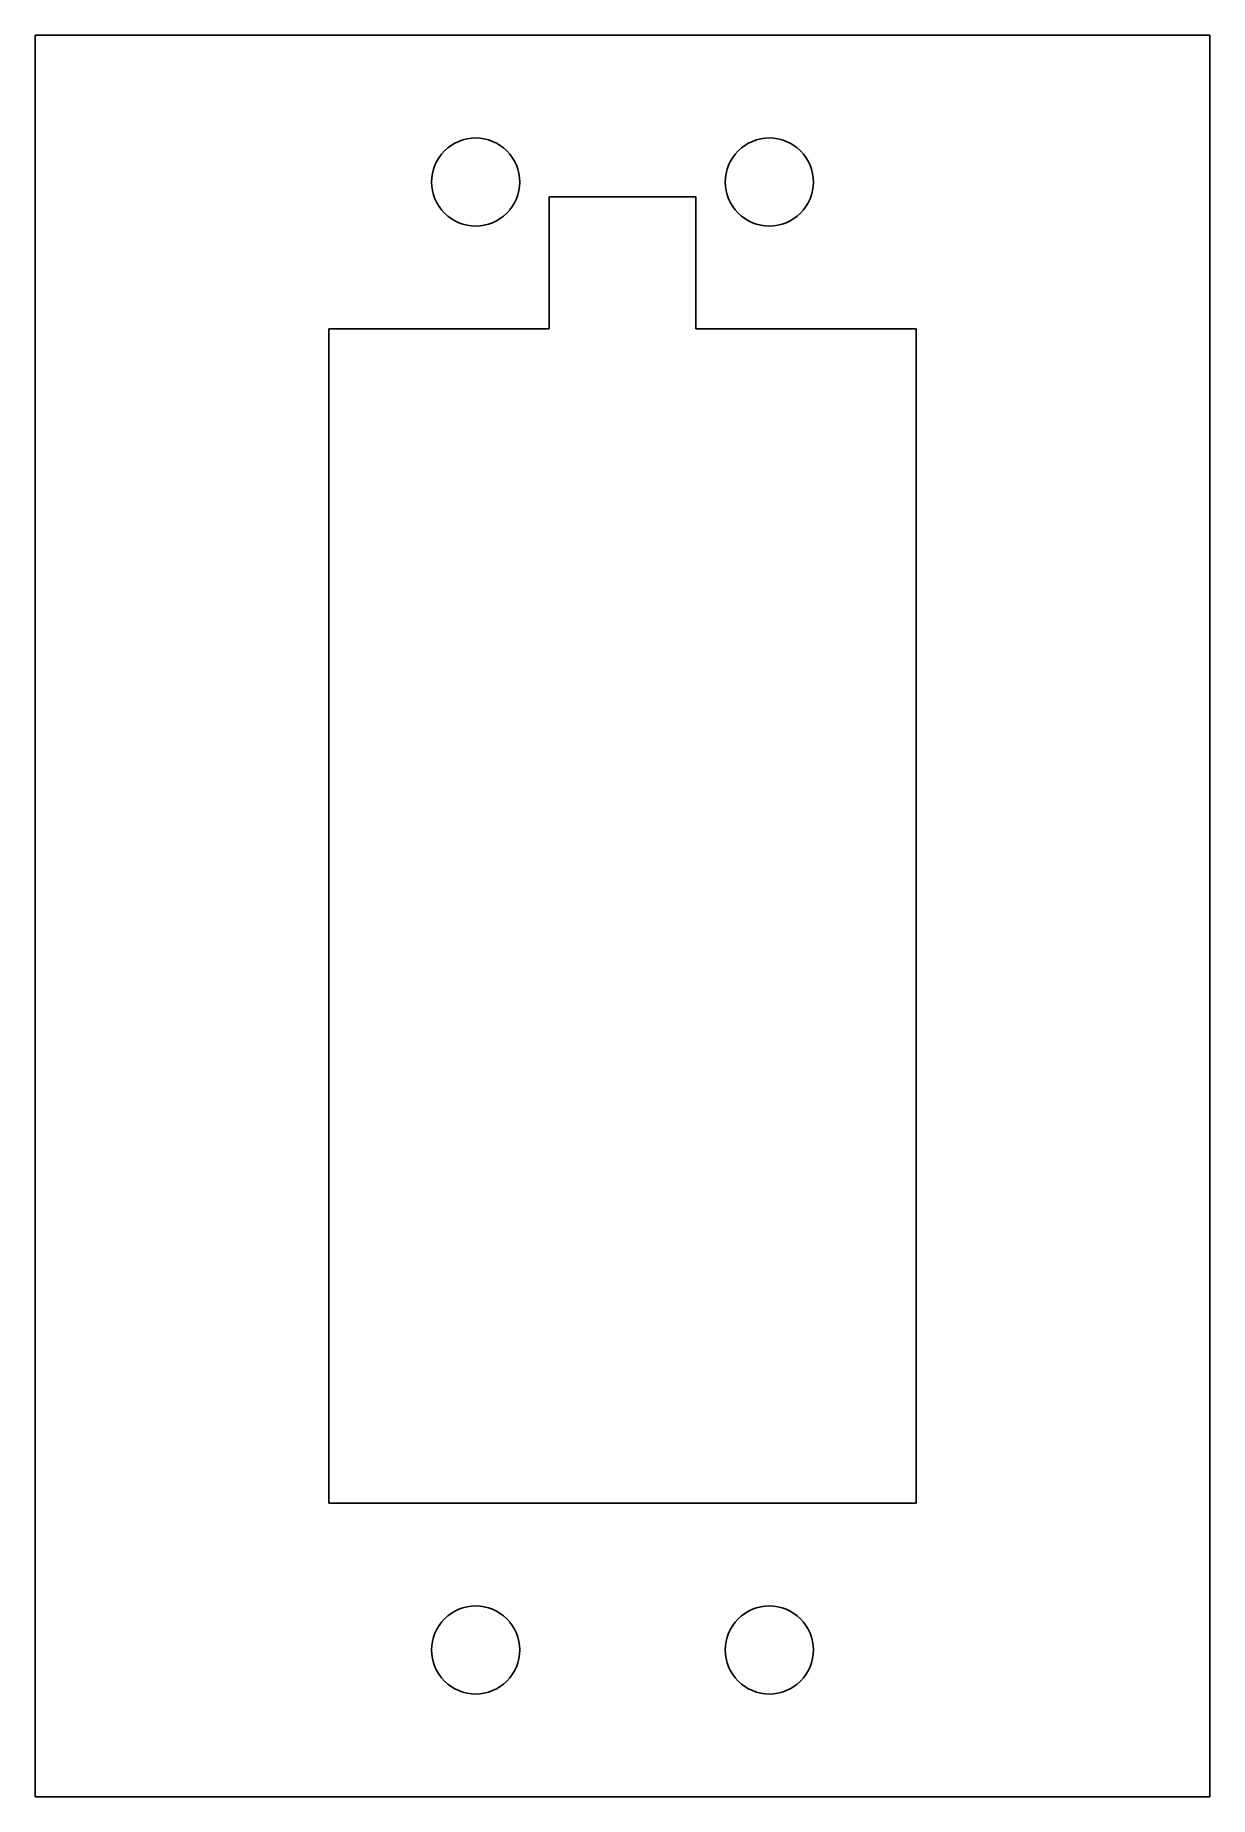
# Model space of a CAD drawing. Header units: metres. Extents: x 0 to 40, y 0 to 60.
import ezdxf

# ---------------------------------------------------------------- set-up
doc = ezdxf.new("R2010")
doc.units = ezdxf.units.M

msp = doc.modelspace()

# ---------------------------------------------------------------- linework, layer by layer
for p, q in [((40, 60), (0, 60)), ((0, 60), (0, 0)), ((40, 0), (40, 60)), ((14.426, 56.3858), (14.5646, 56.4354)), ((14.5646, 56.4354), (14.7074, 56.4712)), ((14.7074, 56.4712), (14.853, 56.4928)), ((14.853, 56.4928), (15, 56.5)), ((15, 56.5), (15.147, 56.4928)), ((15.147, 56.4928), (15.2926, 56.4712)), ((15.2926, 56.4712), (15.4354, 56.4354)), ((15.4354, 56.4354), (15.574, 56.3858)), ((24.426, 56.3858), (24.5646, 56.4354)), ((24.5646, 56.4354), (24.7074, 56.4712)), ((24.7074, 56.4712), (24.853, 56.4928)), ((24.853, 56.4928), (25, 56.5)), ((25, 56.5), (25.147, 56.4928)), ((25.147, 56.4928), (25.2926, 56.4712)), ((25.2926, 56.4712), (25.4354, 56.4354)), ((25.4354, 56.4354), (25.574, 56.3858)), ((13.6771, 55.7071), (13.7528, 55.8333)), ((13.7528, 55.8333), (13.8405, 55.9516)), ((13.8405, 55.9516), (13.9393, 56.0607)), ((13.9393, 56.0607), (14.0484, 56.1595)), ((14.0484, 56.1595), (14.1666, 56.2472)), ((14.1666, 56.2472), (14.2929, 56.3229)), ((14.2929, 56.3229), (14.426, 56.3858)), ((15.574, 56.3858), (15.7071, 56.3229)), ((15.7071, 56.3229), (15.8333, 56.2472)), ((15.8333, 56.2472), (15.9516, 56.1595)), ((15.9516, 56.1595), (16.0607, 56.0607)), ((16.0607, 56.0607), (16.1595, 55.9516)), ((16.1595, 55.9516), (16.2472, 55.8333)), ((16.2472, 55.8333), (16.3229, 55.7071)), ((23.6771, 55.7071), (23.7528, 55.8333)), ((23.7528, 55.8333), (23.8405, 55.9516)), ((23.8405, 55.9516), (23.9393, 56.0607)), ((23.9393, 56.0607), (24.0484, 56.1595)), ((24.0484, 56.1595), (24.1666, 56.2472)), ((24.1666, 56.2472), (24.2929, 56.3229)), ((24.2929, 56.3229), (24.426, 56.3858)), ((25.574, 56.3858), (25.7071, 56.3229)), ((25.7071, 56.3229), (25.8333, 56.2472)), ((25.8333, 56.2472), (25.9516, 56.1595)), ((25.9516, 56.1595), (26.0607, 56.0607)), ((26.0607, 56.0607), (26.1595, 55.9516)), ((26.1595, 55.9516), (26.2472, 55.8333)), ((26.2472, 55.8333), (26.3229, 55.7071)), ((13.5072, 55.147), (13.5288, 55.2926)), ((13.5288, 55.2926), (13.5646, 55.4354)), ((13.5646, 55.4354), (13.6142, 55.574)), ((13.6142, 55.574), (13.6771, 55.7071)), ((16.3229, 55.7071), (16.3858, 55.574)), ((16.3858, 55.574), (16.4354, 55.4354)), ((16.4354, 55.4354), (16.4712, 55.2926)), ((16.4712, 55.2926), (16.4928, 55.147)), ((23.5072, 55.147), (23.5288, 55.2926)), ((23.5288, 55.2926), (23.5646, 55.4354)), ((23.5646, 55.4354), (23.6142, 55.574)), ((23.6142, 55.574), (23.6771, 55.7071)), ((26.3229, 55.7071), (26.3858, 55.574)), ((26.3858, 55.574), (26.4354, 55.4354)), ((26.4354, 55.4354), (26.4712, 55.2926)), ((26.4712, 55.2926), (26.4928, 55.147)), ((13.5, 55), (13.5072, 55.147)), ((13.5072, 54.853), (13.5, 55)), ((13.5288, 54.7074), (13.5072, 54.853)), ((13.5646, 54.5646), (13.5288, 54.7074)), ((16.4712, 54.7074), (16.4354, 54.5646)), ((16.4928, 54.853), (16.4712, 54.7074)), ((16.4928, 55.147), (16.5, 55)), ((16.5, 55), (16.4928, 54.853)), ((23.5, 55), (23.5072, 55.147)), ((23.5072, 54.853), (23.5, 55)), ((23.5288, 54.7074), (23.5072, 54.853)), ((23.5646, 54.5646), (23.5288, 54.7074)), ((26.4712, 54.7074), (26.4354, 54.5646)), ((26.4928, 54.853), (26.4712, 54.7074)), ((26.4928, 55.147), (26.5, 55)), ((26.5, 55), (26.4928, 54.853)), ((13.6142, 54.426), (13.5646, 54.5646)), ((13.6771, 54.2929), (13.6142, 54.426)), ((13.7528, 54.1666), (13.6771, 54.2929)), ((13.8405, 54.0484), (13.7528, 54.1666)), ((13.9393, 53.9393), (13.8405, 54.0484)), ((16.1595, 54.0484), (16.0607, 53.9393)), ((16.2472, 54.1666), (16.1595, 54.0484)), ((16.3229, 54.2929), (16.2472, 54.1666)), ((16.3858, 54.426), (16.3229, 54.2929)), ((16.4354, 54.5646), (16.3858, 54.426)), ((17.5, 50), (17.5, 54.5)), ((17.5, 54.5), (22.5, 54.5)), ((22.5, 54.5), (22.5, 50)), ((23.6142, 54.426), (23.5646, 54.5646)), ((23.6771, 54.2929), (23.6142, 54.426)), ((23.7528, 54.1666), (23.6771, 54.2929)), ((23.8405, 54.0484), (23.7528, 54.1666)), ((23.9393, 53.9393), (23.8405, 54.0484)), ((26.1595, 54.0484), (26.0607, 53.9393)), ((26.2472, 54.1666), (26.1595, 54.0484)), ((26.3229, 54.2929), (26.2472, 54.1666)), ((26.3858, 54.426), (26.3229, 54.2929)), ((26.4354, 54.5646), (26.3858, 54.426)), ((14.0484, 53.8405), (13.9393, 53.9393)), ((14.1666, 53.7528), (14.0484, 53.8405)), ((14.2929, 53.6771), (14.1666, 53.7528)), ((14.426, 53.6142), (14.2929, 53.6771)), ((14.5646, 53.5646), (14.426, 53.6142)), ((14.7074, 53.5288), (14.5646, 53.5646)), ((14.853, 53.5072), (14.7074, 53.5288)), ((15, 53.5), (14.853, 53.5072)), ((15.147, 53.5072), (15, 53.5)), ((15.2926, 53.5288), (15.147, 53.5072)), ((15.4354, 53.5646), (15.2926, 53.5288)), ((15.574, 53.6142), (15.4354, 53.5646)), ((15.7071, 53.6771), (15.574, 53.6142)), ((15.8333, 53.7528), (15.7071, 53.6771)), ((15.9516, 53.8405), (15.8333, 53.7528)), ((16.0607, 53.9393), (15.9516, 53.8405)), ((24.0484, 53.8405), (23.9393, 53.9393)), ((24.1666, 53.7528), (24.0484, 53.8405)), ((24.2929, 53.6771), (24.1666, 53.7528)), ((24.426, 53.6142), (24.2929, 53.6771)), ((24.5646, 53.5646), (24.426, 53.6142)), ((24.7074, 53.5288), (24.5646, 53.5646)), ((24.853, 53.5072), (24.7074, 53.5288)), ((25, 53.5), (24.853, 53.5072)), ((25.147, 53.5072), (25, 53.5)), ((25.2926, 53.5288), (25.147, 53.5072)), ((25.4354, 53.5646), (25.2926, 53.5288)), ((25.574, 53.6142), (25.4354, 53.5646)), ((25.7071, 53.6771), (25.574, 53.6142)), ((25.8333, 53.7528), (25.7071, 53.6771)), ((25.9516, 53.8405), (25.8333, 53.7528)), ((26.0607, 53.9393), (25.9516, 53.8405)), ((10, 10), (10, 50)), ((10, 50), (17.5, 50)), ((22.5, 50), (30, 50)), ((30, 50), (30, 10)), ((30, 10), (10, 10)), ((13.8405, 5.95158), (13.9393, 6.06065)), ((13.9393, 6.06065), (14.0484, 6.15952)), ((14.0484, 6.15952), (14.1666, 6.24719)), ((14.1666, 6.24719), (14.2929, 6.32288)), ((14.2929, 6.32288), (14.426, 6.38582)), ((14.426, 6.38582), (14.5646, 6.43541)), ((14.5646, 6.43541), (14.7074, 6.47118)), ((14.7074, 6.47118), (14.853, 6.49277)), ((14.853, 6.49277), (15, 6.5)), ((15, 6.5), (15.147, 6.49277)), ((15.147, 6.49277), (15.2926, 6.47118)), ((15.2926, 6.47118), (15.4354, 6.43541)), ((15.4354, 6.43541), (15.574, 6.38582)), ((15.574, 6.38582), (15.7071, 6.32288)), ((15.7071, 6.32288), (15.8333, 6.24719)), ((15.8333, 6.24719), (15.9516, 6.15952)), ((15.9516, 6.15952), (16.0607, 6.06065)), ((16.0607, 6.06065), (16.1595, 5.95158)), ((23.8405, 5.95158), (23.9393, 6.06065)), ((23.9393, 6.06065), (24.0484, 6.15952)), ((24.0484, 6.15952), (24.1666, 6.24719)), ((24.1666, 6.24719), (24.2929, 6.32288)), ((24.2929, 6.32288), (24.426, 6.38582)), ((24.426, 6.38582), (24.5646, 6.43541)), ((24.5646, 6.43541), (24.7074, 6.47118)), ((24.7074, 6.47118), (24.853, 6.49277)), ((24.853, 6.49277), (25, 6.5)), ((25, 6.5), (25.147, 6.49277)), ((25.147, 6.49277), (25.2926, 6.47118)), ((25.2926, 6.47118), (25.4354, 6.43541)), ((25.4354, 6.43541), (25.574, 6.38582)), ((25.574, 6.38582), (25.7071, 6.32288)), ((25.7071, 6.32288), (25.8333, 6.24719)), ((25.8333, 6.24719), (25.9516, 6.15952)), ((25.9516, 6.15952), (26.0607, 6.06065)), ((26.0607, 6.06065), (26.1595, 5.95158)), ((13.5288, 5.29263), (13.5646, 5.43542)), ((13.5646, 5.43542), (13.6142, 5.57402)), ((13.6142, 5.57402), (13.6771, 5.70709)), ((13.6771, 5.70709), (13.7528, 5.83334)), ((13.7528, 5.83334), (13.8405, 5.95158)), ((16.1595, 5.95158), (16.2472, 5.83334)), ((16.2472, 5.83334), (16.3229, 5.70709)), ((16.3229, 5.70709), (16.3858, 5.57402)), ((16.3858, 5.57402), (16.4354, 5.43542)), ((16.4354, 5.43542), (16.4712, 5.29263)), ((23.5288, 5.29263), (23.5646, 5.43542)), ((23.5646, 5.43542), (23.6142, 5.57402)), ((23.6142, 5.57402), (23.6771, 5.70709)), ((23.6771, 5.70709), (23.7528, 5.83334)), ((23.7528, 5.83334), (23.8405, 5.95158)), ((26.1595, 5.95158), (26.2472, 5.83334)), ((26.2472, 5.83334), (26.3229, 5.70709)), ((26.3229, 5.70709), (26.3858, 5.57402)), ((26.3858, 5.57402), (26.4354, 5.43542)), ((26.4354, 5.43542), (26.4712, 5.29263)), ((13.5, 5), (13.5072, 5.14702)), ((13.5072, 4.85297), (13.5, 5)), ((13.5072, 5.14702), (13.5288, 5.29263)), ((13.5288, 4.70735), (13.5072, 4.85297)), ((16.4712, 5.29263), (16.4928, 5.14702)), ((16.4928, 4.85297), (16.4712, 4.70735)), ((16.4928, 5.14702), (16.5, 5)), ((16.5, 5), (16.4928, 4.85297)), ((23.5, 5), (23.5072, 5.14702)), ((23.5072, 4.85297), (23.5, 5)), ((23.5072, 5.14702), (23.5288, 5.29263)), ((23.5288, 4.70735), (23.5072, 4.85297)), ((26.4712, 5.29263), (26.4928, 5.14702)), ((26.4928, 4.85297), (26.4712, 4.70735)), ((26.4928, 5.14702), (26.5, 5)), ((26.5, 5), (26.4928, 4.85297)), ((13.5646, 4.56456), (13.5288, 4.70735)), ((13.6142, 4.42596), (13.5646, 4.56456)), ((13.6771, 4.29289), (13.6142, 4.42596)), ((13.7528, 4.16664), (13.6771, 4.29289)), ((16.3229, 4.29289), (16.2472, 4.16664)), ((16.3858, 4.42596), (16.3229, 4.29289)), ((16.4354, 4.56456), (16.3858, 4.42596)), ((16.4712, 4.70735), (16.4354, 4.56456)), ((23.5646, 4.56456), (23.5288, 4.70735)), ((23.6142, 4.42596), (23.5646, 4.56456)), ((23.6771, 4.29289), (23.6142, 4.42596)), ((23.7528, 4.16664), (23.6771, 4.29289)), ((26.3229, 4.29289), (26.2472, 4.16664)), ((26.3858, 4.42596), (26.3229, 4.29289)), ((26.4354, 4.56456), (26.3858, 4.42596)), ((26.4712, 4.70735), (26.4354, 4.56456)), ((13.8405, 4.0484), (13.7528, 4.16664)), ((13.9393, 3.93933), (13.8405, 4.0484)), ((14.0484, 3.84047), (13.9393, 3.93933)), ((14.1666, 3.75279), (14.0484, 3.84047)), ((14.2929, 3.67711), (14.1666, 3.75279)), ((14.426, 3.61417), (14.2929, 3.67711)), ((14.5646, 3.56458), (14.426, 3.61417)), ((15.574, 3.61417), (15.4354, 3.56458)), ((15.7071, 3.67711), (15.574, 3.61417)), ((15.8333, 3.75279), (15.7071, 3.67711)), ((15.9516, 3.84047), (15.8333, 3.75279)), ((16.0607, 3.93933), (15.9516, 3.84047)), ((16.1595, 4.0484), (16.0607, 3.93933)), ((16.2472, 4.16664), (16.1595, 4.0484)), ((23.8405, 4.0484), (23.7528, 4.16664)), ((23.9393, 3.93933), (23.8405, 4.0484)), ((24.0484, 3.84047), (23.9393, 3.93933)), ((24.1666, 3.75279), (24.0484, 3.84047)), ((24.2929, 3.67711), (24.1666, 3.75279)), ((24.426, 3.61417), (24.2929, 3.67711)), ((24.5646, 3.56458), (24.426, 3.61417)), ((25.574, 3.61417), (25.4354, 3.56458)), ((25.7071, 3.67711), (25.574, 3.61417)), ((25.8333, 3.75279), (25.7071, 3.67711)), ((25.9516, 3.84047), (25.8333, 3.75279)), ((26.0607, 3.93933), (25.9516, 3.84047)), ((26.1595, 4.0484), (26.0607, 3.93933)), ((26.2472, 4.16664), (26.1595, 4.0484)), ((14.7074, 3.52881), (14.5646, 3.56458)), ((14.853, 3.50722), (14.7074, 3.52881)), ((15, 3.5), (14.853, 3.50722)), ((15.147, 3.50722), (15, 3.5)), ((15.2926, 3.52881), (15.147, 3.50722)), ((15.4354, 3.56458), (15.2926, 3.52881)), ((24.7074, 3.52881), (24.5646, 3.56458)), ((24.853, 3.50722), (24.7074, 3.52881)), ((25, 3.5), (24.853, 3.50722)), ((25.147, 3.50722), (25, 3.5)), ((25.2926, 3.52881), (25.147, 3.50722)), ((25.4354, 3.56458), (25.2926, 3.52881)), ((0, 0), (40, 0))]:
    msp.add_line(p, q)

doc.saveas('drawing.dxf')
